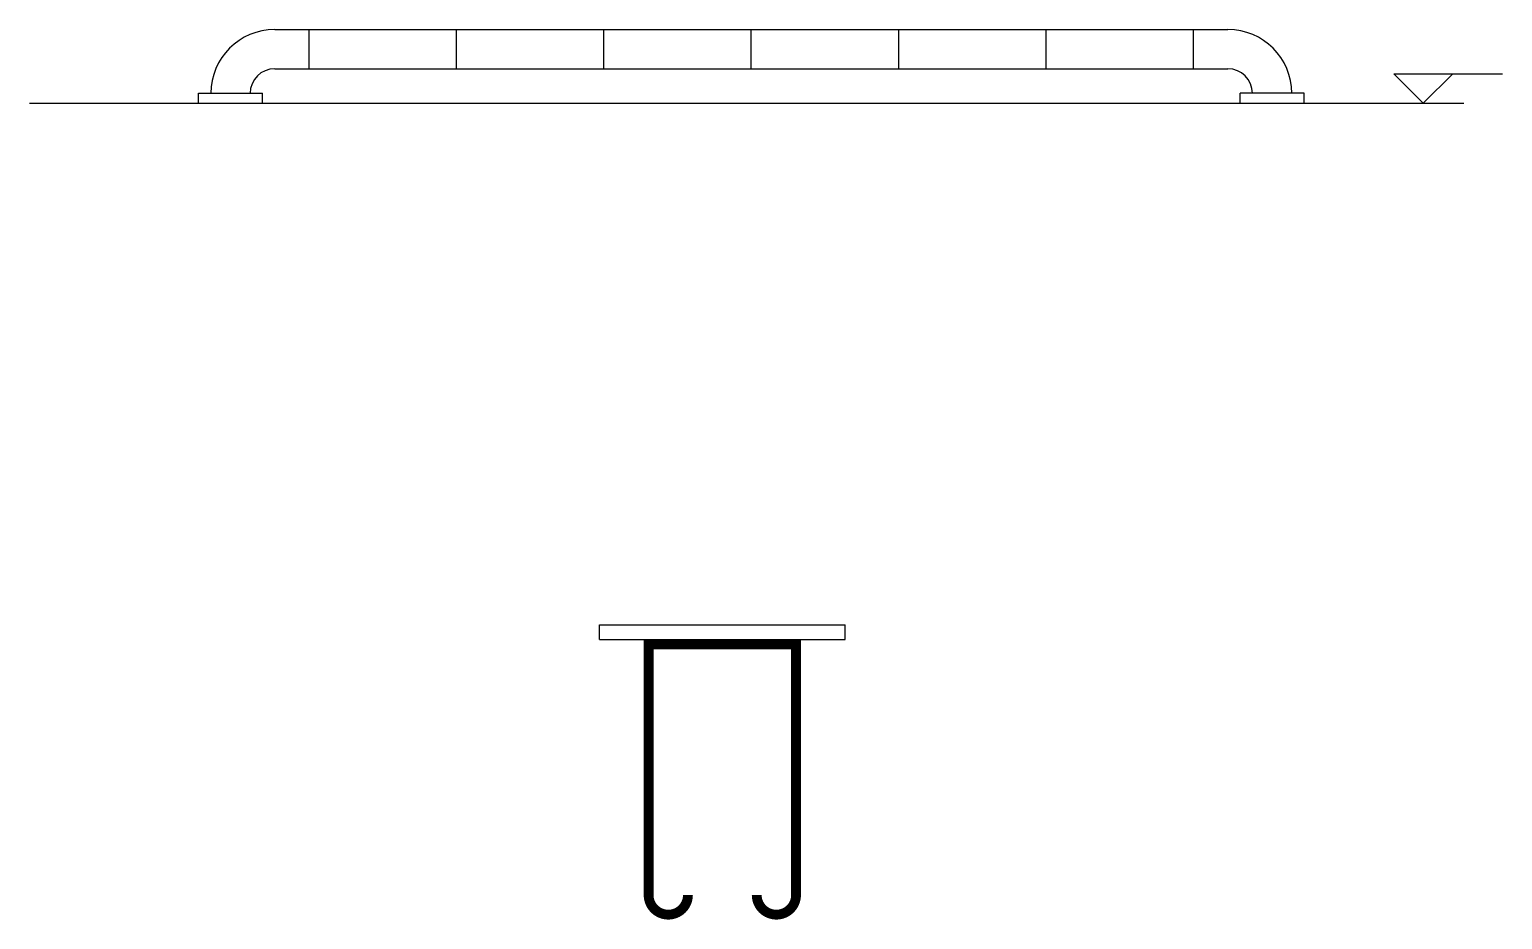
# Model space of a CAD drawing. Extents: x -737978 to 768813, y -372247 to 1140308.
# Drawn here: x -572468 to -568721, y -331430 to -329165 of the extents above; entities that cross this region are included whole.
import ezdxf

# ---------------------------------------------------------------- set-up
doc = ezdxf.new("R2010")
doc.units = 0
doc.header["$LTSCALE"] = 1000
doc.header["$MEASUREMENT"] = 0
doc.layers.get('0').update_dxf_attribs({"linetype": 'CONTINUOUS'})
doc.layers.add('LIM1', color=142, linetype='CONTINUOUS')
doc.layers.add('PUB_DIM', color=3, linetype='CONTINUOUS')

# ---------------------------------------------------------------- blocks, each defined once
blk = doc.blocks.new('A$C0D493AD1')
at = {"layer": 'LIM1'}
for p, q in [((2496, 2532), (12196, 2532)), ((2846, 2132), (2846, 2532)), ((4346, 2132), (4346, 2532)), ((5846, 2132), (5846, 2532)), ((7346, 2132), (7346, 2532)), ((8846, 2132), (8846, 2532)), ((10346, 2132), (10346, 2532)), ((11846, 2132), (11846, 2532)), ((2496, 2132), (12196, 2132)), ((1721, 1882), (2371, 1882)), ((1721, 1782), (1721, 1882)), ((2371, 1782), (2371, 1882)), ((12971, 1882), (12321, 1882)), ((12321, 1782), (12321, 1882)), ((12971, 1782), (12971, 1882))]:
    blk.add_line(p, q, dxfattribs=at)
for centre, radius, start, end in [((2496, 1882), 650, 90, 180), ((12196, 1882), 650, 0, 90), ((2496, 1882), 250, 90, 180), ((12196, 1882), 250, 0, 90)]:
    blk.add_arc(centre, radius, start, end, dxfattribs=at)
at = {"layer": 'PUB_DIM'}
for p, q in [((14184, 1782), (13884, 2082)), ((13884, 2082), (14991, 2082)), ((14184, 1782), (14484, 2082)), ((0, 1782), (14597, 1782)), ((13484, 1782), (14484, 1782))]:
    blk.add_line(p, q, dxfattribs=at)
blk = doc.blocks.new('A$C281054D6')
at = {"layer": 'LIM1'}
for p, q in [((1101, 3064), (3601, 3064)), ((1101, 2914), (1101, 3064)), ((3601, 2914), (3601, 3064)), ((3601, 3064), (3601, 3064)), ((1101, 2914), (3601, 2914))]:
    blk.add_line(p, q, dxfattribs=at)
at = {"layer": 'LIM1', "const_width": 100}
blk.add_lwpolyline([(2701, 314, 1), (3101, 314), (3101, 2864), (1601, 2864), (1601, 314, 1), (2001, 314, 1)], format="xyb", dxfattribs=at)

msp = doc.modelspace()

# ---------------------------------------------------------------- block references
at = {"xscale": 0.25, "yscale": 0.25, "zscale": 0.25}
for name, p in [('A$C0D493AD1', (-572468.5, -329798.2, 0)), ('A$C281054D6', (-571293.5, -331446.2, 0))]:
    msp.add_blockref(name, p, dxfattribs=at)

doc.saveas('drawing.dxf')
